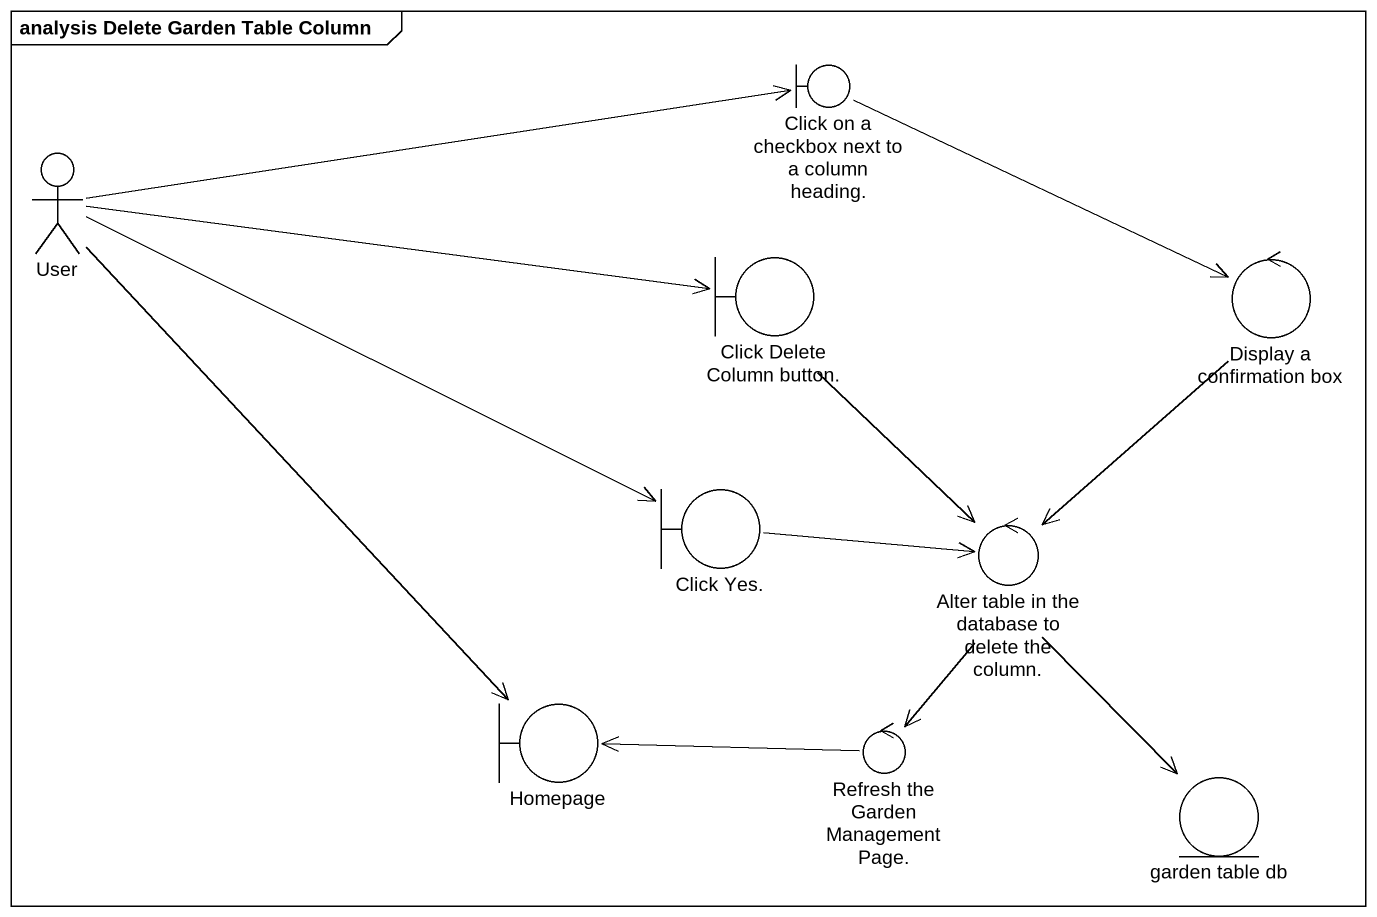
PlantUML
@startuml
mainframe analysis Delete Garden Table Column
boundary "Click on a checkbox next to a column heading." as Click_on_a_checkbox_next_to
actor User
boundary "Click Delete Column button." as Click_Delete_Column_button
control "Display a confirmation box" as Display_a_confirmation_box
boundary "Click Yes." as Click_Yes
control "Alter table in the database to delete the column." as Alter_table_in_the_database
boundary Homepage
control "Refresh the Garden Management Page." as Refresh_the_Garden
entity "garden table db" as garden_table_db
Click_on_a_checkbox_next_to -right-> Display_a_confirmation_box
User -right-> Click_on_a_checkbox_next_to
User -right-> Click_Delete_Column_button
User -right-> Click_Yes
User --> Homepage
Click_Delete_Column_button --> Alter_table_in_the_database
Display_a_confirmation_box --> Alter_table_in_the_database
Click_Yes -right-> Alter_table_in_the_database
Alter_table_in_the_database --> Refresh_the_Garden
Alter_table_in_the_database --> garden_table_db
Refresh_the_Garden -left-> Homepage
@enduml
